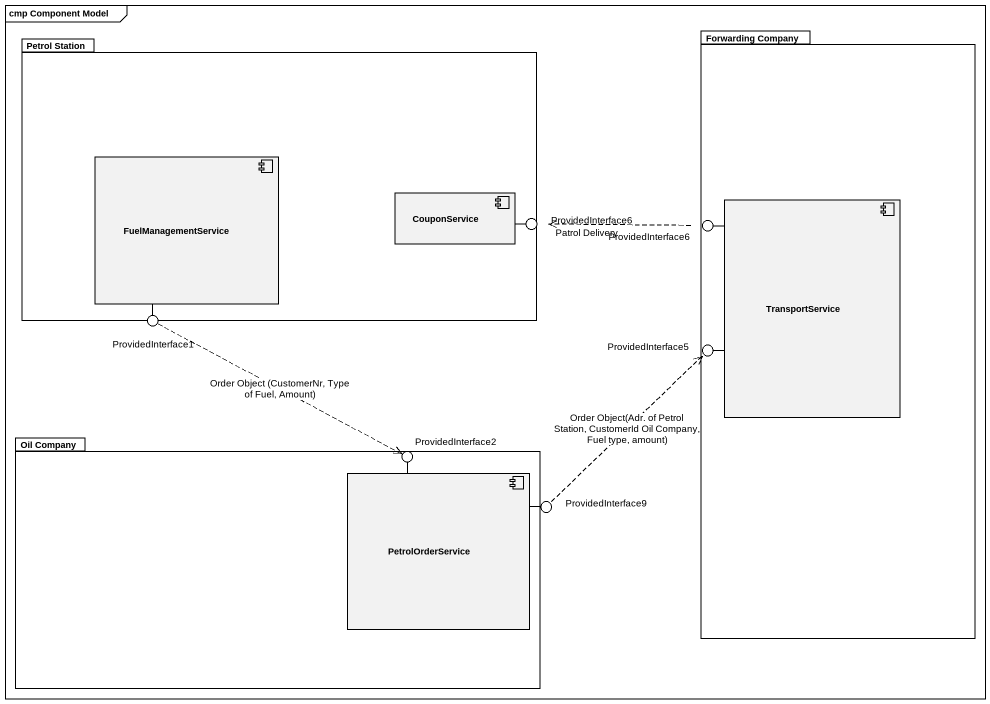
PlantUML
@startuml
mainframe cmp Component Model
package "Petrol Station" as Petrol_Station {
  component FuelManagementService
  component CouponService
}
package "Forwarding Company" as Forwarding_Company {
  component TransportService
}
() ProvidedInterface6
() "ProvidedInterface6" as ProvidedInterface6_2
() ProvidedInterface1
() ProvidedInterface5
package "Oil Company" as Oil_Company {
  component PetrolOrderService
}
() ProvidedInterface2
() ProvidedInterface9
CouponService -right- ProvidedInterface6
TransportService -up- ProvidedInterface6_2
FuelManagementService -- ProvidedInterface1
TransportService -left- ProvidedInterface5
PetrolOrderService -up- ProvidedInterface2
PetrolOrderService -right- ProvidedInterface9
ProvidedInterface6_2 .left.> ProvidedInterface6 : Patrol Delivery
ProvidedInterface1 .right.> ProvidedInterface2 : Order Object (CustomerNr, Type of Fuel, Amount)
ProvidedInterface9 .up.> ProvidedInterface5 : Order Object(Adr. of Petrol Station, CustomerId Oil Company, Fuel type, amount)
@enduml
